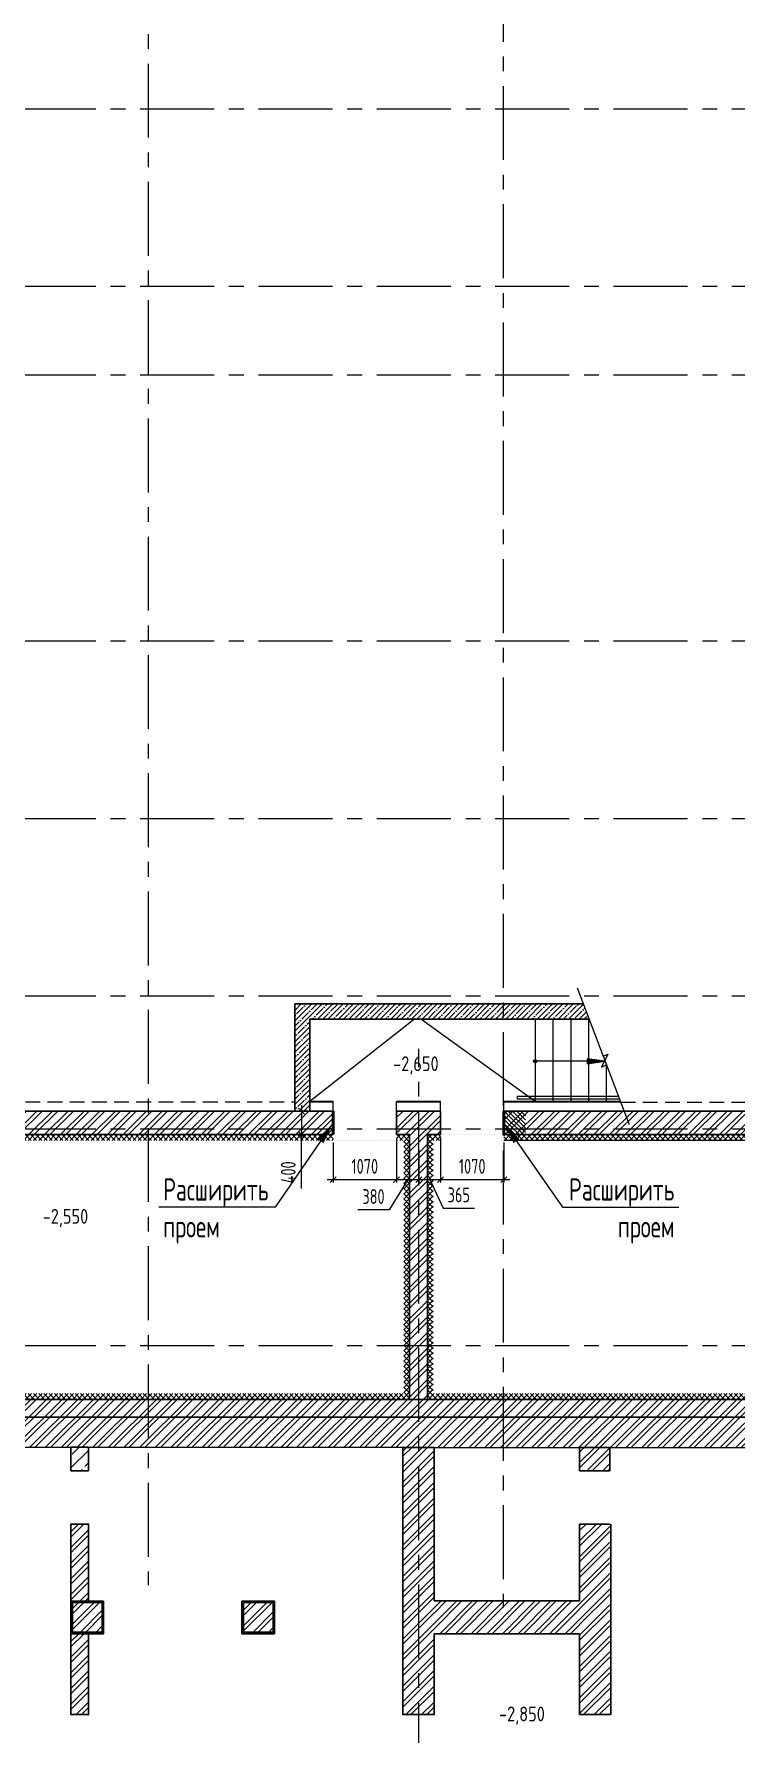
# Model space of a CAD drawing. Header units: millimetres. Extents: x -434100 to 9270898, y 0 to 249028.
# Drawn here: x -319100 to -307238, y 76116 to 104865 of the extents above; entities that cross this region are included whole.
import ezdxf
from ezdxf import colors
from ezdxf.entities.mleader import LeaderData, LeaderLine
from ezdxf.math import Vec2, Vec3

# ---------------------------------------------------------------- set-up
doc = ezdxf.new("R2010")
doc.units = ezdxf.units.MM
doc.header["$MEASUREMENT"] = 0
doc.linetypes.add('CENTER', pattern=[2, 1.25, -0.25, 0.25, -0.25])
doc.linetypes.add('TRATTEGGIATA', pattern=[0.75, 0.5, -0.25])
doc.layers.get('0').update_dxf_attribs({"color": 250, "lineweight": 9})
for name, color, linetype, lineweight in [('1 этаж тонкие линии!', 250, 'Continuous', 0), ('_АР ТЕКСТ', 250, 'Continuous', 25), ('АР_Лестницы', 250, 'Continuous', 15), ('АР_Лестницы ограждение', 94, 'Continuous', 25), ('АР_МосжилНии_Стены', 127, 'Continuous', 30), ('АР_Навесной фасад', 147, 'Continuous', 5), ('АР_Оси', 195, 'Continuous', 9), ('АР_Оси размеры', 164, 'Continuous', 9), ('АР_Отметки', 250, 'Continuous', 15), ('АР_Штриховка кирпич', 250, 'Continuous', 9), ('АР_Штриховка монолит', 250, 'Continuous', 9), ('Усиление проема', 200, 'Continuous', 50)]:
    doc.layers.add(name, color=color, linetype=linetype, lineweight=lineweight)
doc.styles.add('ISOCPEUR', font='isocpeur.TTF', dxfattribs={"width": 0.7})
doc.styles.add('ГОСТ 2.304', font='isocpeur.TTF', dxfattribs={"width": 0.7})
doc.dimstyles.new('СПДС', dxfattribs={"dimscale": 100, "dimtxt": 2.5, "dimasz": 2.5, "dimexe": 1.5, "dimexo": 0, "dimgap": 1, "dimtad": 1, "dimdec": 0, "dimrnd": 1, "dimtxsty": 'ГОСТ 2.304', "dimblk": 'OBLIQUE', "dimcen": 2.5, "dimdle": 1.5, "dimadec": 0, "dimazin": 2, "dimtfac": 0.75, "dimtdec": 0, "dimtmove": 1, "dimatfit": 3, "dimfxl": 1, "dimtolj": 1, "dimarcsym": 1})

# ---------------------------------------------------------------- blocks, each defined once
blk = doc.blocks.new('*U301')
h = blk.add_hatch(color=256)
h.dxf.hatch_style = 1
edge = h.paths.add_edge_path()
edge.add_arc((0, 0), 27.6, 359.64, 719.64)
h = blk.add_hatch(color=256)
h.dxf.hatch_style = 1
h.paths.add_polyline_path([(880, -44), (880, 44), (1180, 0)])
blk.add_line((1180, 0), (0, 0))
blk.add_lwpolyline([(880, 44), (880, -44), (1180, 0), (880, 44)])
blk.add_circle((0, 0), 27.6)
blk = doc.blocks.new('_DotSmall')
at = {"color": 0, "linetype": 'ByBlock', "const_width": 0.5}
blk.add_lwpolyline([(-0.0625, 0, 1), (0.0625, 0, 1)], format="xyb", close=True, dxfattribs=at)
blk = doc.blocks.new('_Oblique')
at = {"color": 0, "linetype": 'ByBlock', "lineweight": -2}
blk.add_line((-0.5, -0.5), (0.5, 0.5), dxfattribs=at)
blk = doc.blocks.new('*D1018')
at = {"layer": 'АР_Оси размеры', "color": 0, "lineweight": -2, "ltscale": 100, "transparency": 16777216}
for p, q in [((-314047, 86118), (-314047, 85441)), ((-312976, 86094), (-312976, 85441)), ((-314147, 85491), (-312876, 85491))]:
    blk.add_line(p, q, dxfattribs=at)
at = {"layer": 'АР_Оси размеры', "color": 0, "lineweight": -2, "ltscale": 100, "transparency": 16777216, "xscale": 100, "yscale": 100, "zscale": 100, "rotation": 180}
blk.add_blockref('_Oblique', (-314047, 85491), dxfattribs=at)
at = {"layer": 'АР_Оси размеры', "color": 0, "lineweight": -2, "ltscale": 100, "transparency": 16777216, "xscale": 100, "yscale": 100, "zscale": 100}
blk.add_blockref('_Oblique', (-312976, 85491), dxfattribs=at)
at = {"layer": 'АР_Оси размеры', "color": 0, "ltscale": 100, "transparency": 16777216, "insert": (-313511, 85716), "char_height": 250, "attachment_point": 5, "style": 'ГОСТ 2.304'}
blk.add_mtext('\\A1;1070', dxfattribs=at)
blk = doc.blocks.new('*D1019')
at = {"layer": 'АР_Оси размеры', "color": 0, "lineweight": -2, "ltscale": 100, "transparency": 16777216}
for p, q in [((-312232, 86118), (-312232, 85441)), ((-311161, 86118), (-311161, 85441)), ((-312332, 85491), (-311061, 85491))]:
    blk.add_line(p, q, dxfattribs=at)
at = {"layer": 'АР_Оси размеры', "color": 0, "lineweight": -2, "ltscale": 100, "transparency": 16777216, "xscale": 100, "yscale": 100, "zscale": 100, "rotation": 180}
blk.add_blockref('_Oblique', (-312232, 85491), dxfattribs=at)
at = {"layer": 'АР_Оси размеры', "color": 0, "lineweight": -2, "ltscale": 100, "transparency": 16777216, "xscale": 100, "yscale": 100, "zscale": 100}
blk.add_blockref('_Oblique', (-311161, 85491), dxfattribs=at)
at = {"layer": 'АР_Оси размеры', "color": 0, "ltscale": 100, "transparency": 16777216, "insert": (-311696, 85716), "char_height": 250, "attachment_point": 5, "style": 'ГОСТ 2.304'}
blk.add_mtext('\\A1;1070', dxfattribs=at)
blk = doc.blocks.new('*D1434')
at = {"layer": 'АР_Оси размеры', "color": 0, "lineweight": -2, "ltscale": 100, "transparency": 16777216}
for p, q in [((-312976, 86194), (-312976, 85441)), ((-312597, 85989), (-312597, 85441)), ((-312786, 85491), (-313098, 84980)), ((-313076, 85491), (-312497, 85491)), ((-313098, 84980), (-313630, 84980))]:
    blk.add_line(p, q, dxfattribs=at)
at = {"layer": 'АР_Оси размеры', "color": 0, "lineweight": -2, "ltscale": 100, "transparency": 16777216, "xscale": 100, "yscale": 100, "zscale": 100, "rotation": 180}
blk.add_blockref('_Oblique', (-312976, 85491), dxfattribs=at)
at = {"layer": 'АР_Оси размеры', "color": 0, "lineweight": -2, "ltscale": 100, "transparency": 16777216, "xscale": 100, "yscale": 100, "zscale": 100}
blk.add_blockref('_Oblique', (-312597, 85491), dxfattribs=at)
at = {"layer": 'АР_Оси размеры', "color": 0, "ltscale": 100, "transparency": 16777216, "insert": (-313364, 85205), "char_height": 250, "attachment_point": 5, "style": 'ГОСТ 2.304'}
blk.add_mtext('\\A1;380', dxfattribs=at)
blk = doc.blocks.new('*D1435')
at = {"layer": 'АР_Оси размеры', "color": 0, "lineweight": -2, "ltscale": 100, "transparency": 16777216}
for p, q in [((-312231, 86203), (-312231, 85441)), ((-312597, 85868), (-312597, 85441)), ((-312697, 85491), (-312131, 85491)), ((-312414, 85491), (-312188, 85008)), ((-312188, 85008), (-311655, 85008))]:
    blk.add_line(p, q, dxfattribs=at)
at = {"layer": 'АР_Оси размеры', "color": 0, "lineweight": -2, "ltscale": 100, "transparency": 16777216, "xscale": 100, "yscale": 100, "zscale": 100, "rotation": 180}
blk.add_blockref('_Oblique', (-312597, 85491), dxfattribs=at)
at = {"layer": 'АР_Оси размеры', "color": 0, "lineweight": -2, "ltscale": 100, "transparency": 16777216, "xscale": 100, "yscale": 100, "zscale": 100}
blk.add_blockref('_Oblique', (-312231, 85491), dxfattribs=at)
at = {"layer": 'АР_Оси размеры', "color": 0, "ltscale": 100, "transparency": 16777216, "insert": (-311922, 85233), "char_height": 250, "attachment_point": 5, "style": 'ГОСТ 2.304'}
blk.add_mtext('\\A1;365', dxfattribs=at)
blk = doc.blocks.new('*D2117')
at = {"layer": 'АР_Оси размеры', "color": 0, "lineweight": -2, "ltscale": 100, "transparency": 16777216}
for p, q in [((-314096, 86651), (-314630, 86651)), ((-314580, 86751), (-314580, 86153)), ((-314097, 86253), (-314630, 86253)), ((-314580, 85340), (-314580, 86253))]:
    blk.add_line(p, q, dxfattribs=at)
at = {"layer": 'АР_Оси размеры', "color": 0, "lineweight": -2, "ltscale": 100, "transparency": 16777216, "xscale": 100, "yscale": 100, "zscale": 100}
for p, rotation in [((-314580, 86651), 90), ((-314580, 86253), 270)]:
    blk.add_blockref('_Oblique', p, dxfattribs=dict(at, rotation=rotation))
at = {"layer": 'АР_Оси размеры', "color": 0, "ltscale": 100, "transparency": 16777216, "insert": (-314805, 85615), "char_height": 250, "attachment_point": 5, "rotation": 90, "style": 'ГОСТ 2.304'}
blk.add_mtext('\\A1;400', dxfattribs=at)

msp = doc.modelspace()

# ---------------------------------------------------------------- hatches: boundary and pattern name
at = {"layer": '1 этаж тонкие линии!', "ltscale": 100, "transparency": 33554559}
h = msp.add_hatch(dxfattribs=at)
h.set_pattern_fill('ANSI37', scale=500, style=0)
h.paths.add_polyline_path([(-312975.754, 86253.449), (-312975.747, 86155.327), (-314046.908, 86154.344), (-314046.732, 86252.664), (-319606.344, 86252.622), (-319606.555, 86153.742), (-320816.521, 86153.742), (-320816.526, 86252.711), (-329569.439, 86252.563), (-329569.439, 85936.108), (-329469.908, 85936.229), (-329474.543, 85936.263), (-329472.59, 84864.982), (-329569.454, 84865.047), (-329569.454, 83085.565), (-329065.818, 83085.5), (-329065.818, 81775.682), (-312753.3, 81775.682), (-312753.3, 86252.63)])
h.paths.add_polyline_path([(-314051.792, 86154.515), (-314052.677, 86154.332), (-329474.313, 86153.756), (-329470.35, 83185.5), (-328965.818, 83185.81), (-328965.818, 81875.993), (-312853.3, 81875.682), (-312853.327, 86154.686)], flags=16)
h = msp.add_hatch(dxfattribs=at)
h.set_pattern_fill('ANSI37', scale=500, style=0)
h.paths.add_polyline_path([(-301646.943, 86252.638), (-301647.007, 86252.726), (-302857.041, 86252.548), (-302857.016, 86151.42), (-311160.476, 86151.424), (-311160.335, 86252.635), (-312452.717, 86252.637), (-312452.717, 81775.682), (-296113.817, 81775.682), (-296113.817, 83086), (-295478.344, 83086), (-295478.264, 86252.636)])
h.paths.add_polyline_path([(-301647.007, 86152.637), (-301647.007, 86252.637), (-302857.041, 86252.894), (-312231.549, 86252.577), (-312231.549, 86152.577), (-312352.717, 86152.637), (-312352.717, 81875.682), (-296213.817, 81875.682), (-296213.817, 83186), (-295478.348, 83186), (-295578.348, 83186), (-295578.348, 86152.637)])
at = {"layer": 'АР_Штриховка кирпич', "ltscale": 100}
h = msp.add_hatch(dxfattribs=at)
h.set_pattern_fill('ANSI32', color=256, scale=500)
h.paths.add_polyline_path([(-319609.567, 86650.704), (-314053.137, 86653.631), (-314050.082, 86249.689), (-319606.344, 86258.559)])
h = msp.add_hatch(dxfattribs=at)
h.set_pattern_fill('ANSI32', color=256, scale=500)
h.paths.add_polyline_path([(-312596.827, 86650.682), (-312980.582, 86650.682), (-312975.765, 86570.682), (-312975.765, 86350.682), (-312596.827, 86350.682)])
h.paths.add_polyline_path([(-312231.448, 86650.682), (-312596.827, 86650.682), (-312596.827, 86350.682), (-312231.448, 86350.682)])
h.paths.add_polyline_path([(-312231.448, 86350.682), (-312596.827, 86350.682), (-312596.827, 82685.682), (-312452.717, 82685.682), (-312452.717, 86252.637), (-312231.448, 86252.637)])
h.paths.add_polyline_path([(-312596.827, 86350.682), (-312975.767, 86350.682), (-312975.767, 86252.637), (-312753.3, 86252.637), (-312753.3, 82685.682), (-312596.827, 82685.682)])
h.paths.add_polyline_path([(-312596.827, 82685.682), (-312753.3, 82685.682), (-312753.3, 81775.682), (-312596.827, 81775.682)])
h.paths.add_polyline_path([(-312452.717, 82685.682), (-312596.827, 82685.682), (-312596.827, 81775.682), (-312452.717, 81775.682)])
h = msp.add_hatch(dxfattribs=at)
h.set_pattern_fill('ANSI32', color=256, scale=500)
h.paths.add_polyline_path([(-302856.858, 86650.682), (-302856.858, 86167.637), (-302856.858, 86650.682), (-311160.421, 86650.682), (-311160.421, 86252.637), (-302856.858, 86252.637), (-302856.858, 86650.682)])
h = msp.add_hatch(dxfattribs=at)
h.set_pattern_fill('ANSI32', color=256, scale=500)
h.paths.add_polyline_path([(-329468.316, 82685.682), (-329972.026, 82685.682), (-329971.609, 84865.189), (-329569.454, 84865.112), (-329569.454, 83085.5), (-329065.818, 83085.5), (-329065.818, 81775.682), (-296113.817, 81775.661), (-296113.817, 83086), (-295478.348, 83086), (-295478.348, 86252.637), (-295076.831, 86252.633), (-295076.831, 82685.682), (-295715.317, 82685.682), (-295715.317, 81707.5), (-295705.291, 80957.162), (-329468.316, 80969.003)])
h = msp.add_hatch(dxfattribs=at)
h.set_pattern_fill('ANSI32', color=256, scale=500)
h.paths.add_polyline_path([(-312868.56, 76683.99), (-312858.174, 80963.107), (-312330.593, 80963.063), (-312340.98, 76443.946), (-312868.174, 76443.946), (-312868.174, 76683.946)])
h = msp.add_hatch(dxfattribs=at)
h.set_pattern_fill('ANSI32', color=256, scale=500)
h.paths.add_polyline_path([(-309883.292, 80962.062), (-309369.444, 80962.031), (-309368.874, 80567.013), (-309882.335, 80567)])
h = msp.add_hatch(dxfattribs=at)
h.set_pattern_fill('ANSI32', color=256, scale=500)
h.paths.add_polyline_path([(-318477.139, 79666.703), (-318178.779, 79666.676), (-318178.208, 78362.828), (-318476.183, 78362.81)])
h = msp.add_hatch(dxfattribs=at)
h.set_pattern_fill('ANSI32', color=256, scale=500)
h.paths.add_polyline_path([(-309882.722, 76683.99), (-309882.278, 79666.711), (-309369.902, 79666.668), (-309370.345, 76443.946), (-309882.335, 76443.946), (-309882.335, 76683.946)])
h = msp.add_hatch(dxfattribs=at)
h.set_pattern_fill('ANSI32', color=256, scale=500)
h.paths.add_polyline_path([(-318477.139, 78362.828), (-317926.468, 78362.793), (-317925.897, 77812.819), (-318476.183, 77812.81)])
h = msp.add_hatch(dxfattribs=at)
h.set_pattern_fill('ANSI32', color=256, scale=500)
h.paths.add_polyline_path([(-315587.522, 78362.828), (-315036.85, 78362.793), (-315036.28, 77812.819), (-315586.565, 77812.81)])
h = msp.add_hatch(dxfattribs=at)
h.set_pattern_fill('ANSI32', color=256, scale=500)
h.paths.add_polyline_path([(-312341.437, 78365.453), (-309884.025, 78365.418), (-309883.455, 77812.819), (-312340.481, 77812.81)])
h = msp.add_hatch(dxfattribs=at)
h.set_pattern_fill('ANSI32', color=256, scale=500)
h.paths.add_polyline_path([(-318477.187, 77812.828), (-318178.827, 77812.802), (-318178.257, 76443.964), (-318476.231, 76443.946)])
at = {"layer": 'АР_Штриховка монолит', "ltscale": 100}
h = msp.add_hatch(dxfattribs=at)
h.set_pattern_fill('ANSI35', color=256, scale=500)
h.set_pattern_definition([(45, (0, -5.06), (-88.38835, 88.38835), []), (45, (88.39, -5.06), (-88.38835, 88.38835), [156.25, -31.25, 0, -31.25])])
h.paths.add_polyline_path([(-311172.006, 88462.699), (-314692.917, 88462.699), (-314692.917, 86645.623), (-314441.667, 86645.623), (-314441.667, 88205.623), (-311172.006, 88205.623)])
h.paths.add_polyline_path([(-309724.898, 88205.623), (-309822.859, 88462.699), (-311172.006, 88462.699), (-311172.006, 88205.623)])
at = {"layer": 'АР_Штриховка монолит', "ltscale": 300}
h = msp.add_hatch(dxfattribs=at)
h.set_pattern_fill('ANSI35', color=256, scale=1200)
h.set_pattern_definition([(45, (24405.2, 4324), (-212.13203, 212.13203), []), (45, (24617.33, 4324), (-212.13203, 212.13203), [375, -75, 0, -75])])
h.paths.add_polyline_path([(-318477.187, 80968.106), (-318178.852, 80968.075), (-318178.281, 80567.013), (-318476.231, 80567)])
at = {"layer": 'Усиление проема', "lineweight": 15, "ltscale": 500}
h = msp.add_hatch(dxfattribs=at)
h.set_pattern_fill('ANSI31', color=256, scale=400, angle=90)
h.paths.add_polyline_path([(-311160.603, 86649.733), (-310795.957, 86649.733), (-310795.957, 86252.637), (-311160.603, 86252.637)])

# ---------------------------------------------------------------- linework, layer by layer
at = {"linetype": 'TRATTEGGIATA', "ltscale": 500}
for p, q in [((-319246.726, 86805.623), (-314691.86, 86805.623)), ((-309187.609, 86800.682), (-304816.887, 86801.34))]:
    msp.add_line(p, q, dxfattribs=at)
at = {"color": 157, "ltscale": 150, "true_color": 0x465c7c}
for points in [[(-312663, 88210.682), (-314441.667, 86810.784)], [(-312562.997, 88210.682), (-310631.731, 86820.747)]]:
    msp.add_lwpolyline(points, dxfattribs=at)
at = {"layer": '1 этаж тонкие линии!', "color": 7, "ltscale": 100, "transparency": 33554559, "elevation": -1.378}
msp.add_lwpolyline([(-302857.009, 86151.423), (-311160.569, 86151.423)], dxfattribs=at)
at = {"layer": 'АР_Лестницы', "color": 18, "ltscale": 100, "true_color": 0x000000}
for p, q in [((-309924.43, 88734.311), (-309044.386, 86424.824)), ((-310631.731, 88210.682), (-310631.731, 86810.682)), ((-310331.731, 88210.682), (-310331.731, 86814.042)), ((-310031.731, 88222.58), (-310031.731, 86810.682)), ((-309731.731, 88228.614), (-309731.731, 86814.042)), ((-309431.731, 87441.328), (-309431.731, 86814.042))]:
    msp.add_line(p, q, dxfattribs=at)
msp.add_lwpolyline([(-309484.408, 87579.568), (-309404.917, 87613.773), (-309513.447, 87395.74), (-309421.292, 87435.394)], dxfattribs=at)
at = {"layer": 'АР_Лестницы ограждение', "color": 18, "ltscale": 100, "true_color": 0x000000}
msp.add_lwpolyline([(-309210.871, 86851.729), (-310932.525, 86851.729), (-310932.525, 86903.179), (-309230.477, 86903.179)], dxfattribs=at)
at = {"layer": 'АР_МосжилНии_Стены', "ltscale": 100}
for p, q in [((-314692.917, 88462.699), (-309822.859, 88462.699)), ((-314692.917, 86650.682), (-314692.917, 88462.699)), ((-314441.667, 86650.682), (-314441.667, 88205.623)), ((-314441.667, 88205.623), (-309731.731, 88205.623)), ((-314046.792, 86650.682), (-319606.526, 86650.682)), ((-314046.609, 86650.682), (-319606.344, 86650.682)), ((-314046.609, 86650.682), (-314046.609, 86252.637)), ((-312231.448, 86252.637), (-312231.448, 86650.682)), ((-312753.3, 81775.682), (-312753.3, 86252.637)), ((-312452.717, 86252.637), (-312452.717, 81775.682)), ((-329468.316, 81475.682), (-295715.317, 81475.682))]:
    msp.add_line(p, q, dxfattribs=at)
for points in [[(-312231.448, 86650.682), (-312975.764, 86650.682), (-312975.767, 86252.643)], [(-302792.041, 86531.769), (-302792.041, 86650.682), (-311160.603, 86650.682)], [(-307263.247, 86650.682), (-311160.421, 86650.682), (-311160.421, 86252.637)], [(-302791.858, 86531.769), (-302791.858, 86650.682), (-311160.421, 86650.682)], [(-314046.609, 86252.637), (-319606.344, 86252.637)], [(-312753.3, 86252.637), (-312975.767, 86252.643)], [(-312231.448, 86252.637), (-312452.717, 86252.637)], [(-302856.858, 86531.769), (-302856.858, 86252.637), (-311160.421, 86252.637)], [(-296113.817, 81775.682), (-329065.818, 81775.682)], [(-295079.398, 80956.943), (-330109.369, 80969.228)], [(-312340.481, 77809.5), (-312340.481, 76443.946), (-312868.174, 76443.946), (-312868.176, 80962.995), (-312340.481, 80963.182), (-312340.479, 78365.624)], [(-309369.157, 80567), (-309369.16, 80962.044), (-309882.338, 80962.044), (-309882.335, 80567)], [(-309882.335, 80567), (-309369.157, 80567)], [(-309882.335, 79666.689), (-309882.335, 78365.437)], [(-309882.335, 77809.5), (-309882.335, 76443.946), (-309353.194, 76443.946), (-309353.194, 79666.689)], [(-309369.157, 79666.689), (-309882.335, 79666.689)], [(-312340.479, 78365.435), (-309882.335, 78365.437)], [(-309882.335, 77812.81), (-312340.481, 77812.81)]]:
    msp.add_lwpolyline(points, dxfattribs=at)
for points in [[(-318178.566, 80567), (-318476.231, 80567), (-318476.232, 80965.096), (-318178.567, 80965.096)], [(-318178.518, 78362.81), (-318476.183, 78362.81), (-318476.231, 79666.689), (-318178.566, 79666.689)], [(-317926.183, 78362.81), (-318476.183, 78362.81), (-318476.183, 77812.81), (-317926.183, 77812.81)], [(-317951.183, 78337.81), (-318451.183, 78337.81), (-318451.183, 77837.81), (-317951.183, 77837.81)], [(-315586.565, 78362.81), (-315036.565, 78362.81), (-315036.565, 77812.81), (-315586.565, 77812.81)], [(-315561.565, 78337.81), (-315061.565, 78337.81), (-315061.565, 77837.81), (-315561.565, 77837.81)], [(-318178.518, 77812.81), (-318476.183, 77812.81), (-318476.231, 76443.946), (-318178.566, 76443.946)]]:
    msp.add_lwpolyline(points, close=True, dxfattribs=at)
at = {"layer": 'АР_Навесной фасад', "ltscale": 100}
for p, q in [((-314046.792, 86810.682), (-314441.667, 86810.682)), ((-314046.796, 86800.682), (-314441.667, 86800.682)), ((-314046.792, 86650.682), (-314046.792, 86810.682)), ((-312232.658, 86810.682), (-312975.764, 86810.682)), ((-312975.764, 86650.682), (-312975.764, 86810.682)), ((-312232.658, 86800.682), (-312975.764, 86800.682)), ((-312231.448, 86650.682), (-312231.448, 86810.682)), ((-309191.42, 86810.682), (-311160.603, 86810.682)), ((-311160.603, 86650.682), (-311160.603, 86810.682)), ((-309187.609, 86800.682), (-311160.603, 86800.682))]:
    msp.add_line(p, q, dxfattribs=at)
at = {"layer": 'АР_Оси', "linetype": 'CENTER', "ltscale": 1000}
for p, q in [((-317172.071, 134363.151), (-317172.071, 78630.803)), ((-311172.071, 133984.949), (-311172.071, 78252.6)), ((-359305.765, 103600.682), (-276127.363, 103600.682)), ((-359305.765, 100600.682), (-276127.363, 100600.682)), ((-359305.765, 99100.682), (-276127.363, 99100.682)), ((-359305.765, 94600.682), (-276127.363, 94600.682)), ((-359305.765, 91600.682), (-276127.363, 91600.682)), ((-359305.765, 88600.682), (-276127.363, 88600.682)), ((-312597.01, 53394.411), (-312597.01, 87701.889)), ((-359305.765, 86350.682), (-276127.363, 86350.682)), ((-359305.765, 82685.682), (-275708.6, 82685.682))]:
    msp.add_line(p, q, dxfattribs=at)
at = {"layer": 'Усиление проема', "ltscale": 500}
for p, q in [((-314046.837, 86252.637, -0.016), (-314046.837, 86650.682)), ((-311160.421, 86252.637, -0.016), (-311160.421, 86650.682))]:
    msp.add_line(p, q, dxfattribs=at)

# ---------------------------------------------------------------- block references
at = {"layer": 'АР_Лестницы', "ltscale": 75}
msp.add_blockref('*U301', (-310631.731, 87491.813), dxfattribs=at)

# ---------------------------------------------------------------- dimensions: what is measured, and where the dimension line sits
at = {"layer": 'АР_Оси размеры', "color": 1, "ltscale": 100}
dim = msp.add_linear_dim(base=(-314580.456, 86252.637), p1=(-314045.764, 86650.682), p2=(-314046.837, 86252.637), angle=90, dimstyle='СПДС', override={"dimasz": 1, "dimexe": 0.5, "dimexo": 0.5, "dimrnd": 5, "dimdle": 1}, dxfattribs=at)
dim.commit()
dim.dimension.update_dxf_attribs({"geometry": '*D2117', "text_midpoint": (-314802.237, 85615.495), "dimtype": 160})
for base, p1, p2, picture, middle in [((-312231.448, 85490.788), (-312597.01, 85918.24), (-312231.448, 86252.637), '*D1435', (-312087.884, 85008.06)), ((-312597.01, 85490.859), (-312975.764, 86243.818), (-312597.01, 86038.688), '*D1434', (-313197.534, 84980.249))]:
    dim = msp.add_linear_dim(base=base, p1=p1, p2=p2, dimstyle='СПДС', override={"dimasz": 1, "dimexe": 0.5, "dimexo": 0.5, "dimrnd": 5, "dimdle": 1}, dxfattribs=at)
    dim.commit()
    dim.dimension.update_dxf_attribs({"geometry": picture, "text_midpoint": middle, "dimtype": 160})
for base, p1, p2, picture, middle in [((-312975.73, 85490.859), (-314046.792, 86167.637), (-312975.73, 86144.157, -1.38), '*D1018', (-313511.261, 85715.859)), ((-311160.569, 85490.788, 0.314), (-312231.597, 86167.566, 0.314), (-311160.569, 86167.566, 0.314), '*D1019', (-311696.083, 85715.788, 0.314))]:
    dim = msp.add_linear_dim(base=base, p1=p1, p2=p2, dimstyle='СПДС', override={"dimasz": 1, "dimexe": 0.5, "dimexo": 0.5, "dimrnd": 5, "dimdle": 1}, dxfattribs=at)
    dim.commit()
    dim.dimension.update_dxf_attribs({"geometry": picture, "text_midpoint": middle})

# ---------------------------------------------------------------- leaders
at = {"layer": '_АР ТЕКСТ'}
ml = msp.add_multileader_mtext('Standard', dxfattribs=at)
ml.set_content('{\\W0.8;-2,550}', color=256, style='ISOCPEUR')
ml.set_leader_properties(color=256, linetype='Continuous', lineweight=-1)
ml.set_arrow_properties(name='DOTSMALL')
ml.build(insert=Vec2(0, 0))
ml.multileader.update_dxf_attribs({"has_text_frame": 1, "text_left_attachment_type": 4, "text_right_attachment_type": 4, "dogleg_length": 100, "arrow_head_size": 180})
ctx = ml.context
ctx.base_point, ctx.char_height, ctx.arrow_head_size, ctx.landing_gap_size, ctx.plane_origin = Vec3(-314736.015, 120073.276, -1.962), 250, 180, 50, Vec3(-314255.682, 117829.258, -1.962)
ctx.left_attachment, ctx.right_attachment = 4, 4
notes = []
notes.append((ctx, [(0, (0, 0, 0), (0, 0), (1, 0), 1, [])]))
ctx.mtext.insert, ctx.mtext.width, ctx.mtext.defined_height, ctx.mtext.line_spacing_style, ctx.mtext.flow_direction = Vec3(-314686.015, 120406.61, -1.962), 801.08641, 330.71, 2, 5
at = {"layer": 'АР_Отметки'}
ml = msp.add_multileader_mtext('Standard', dxfattribs=at)
ml.set_content('{\\W0.8;-2,250}', color=256, style='ISOCPEUR')
ml.set_leader_properties(color=256, linetype='Continuous', lineweight=-1)
ml.set_arrow_properties(name='DOTSMALL')
ml.build(insert=Vec2(0, 0))
ml.multileader.update_dxf_attribs({"has_text_frame": 1, "text_left_attachment_type": 4, "text_right_attachment_type": 4, "dogleg_length": 100, "arrow_head_size": 180})
ctx = ml.context
ctx.base_point, ctx.char_height, ctx.arrow_head_size, ctx.landing_gap_size, ctx.plane_origin = Vec3(-336127.5, 116985.857, 0), 250, 180, 50, Vec3(-337173.964, 115928.763, 0)
ctx.left_attachment, ctx.right_attachment = 4, 4
notes.append((ctx, [(0, (0, 0, 0), (0, 0), (1, 0), 1, [])]))
ctx.mtext.insert, ctx.mtext.width, ctx.mtext.defined_height, ctx.mtext.line_spacing_style, ctx.mtext.flow_direction = Vec3(-336077.5, 117319.19, 0), 769.98896, 343.888, 2, 5
ml = msp.add_multileader_mtext('Standard', dxfattribs=at)
ml.set_content('{\\W0.8;-2,250}', color=256, style='ISOCPEUR')
ml.set_leader_properties(color=256, linetype='Continuous', lineweight=-1)
ml.set_arrow_properties(name='DOTSMALL')
ml.build(insert=Vec2(0, 0))
ml.multileader.update_dxf_attribs({"has_text_frame": 1, "text_left_attachment_type": 4, "text_right_attachment_type": 4, "dogleg_length": 100, "arrow_head_size": 180})
ctx = ml.context
ctx.base_point, ctx.char_height, ctx.arrow_head_size, ctx.landing_gap_size, ctx.plane_origin = Vec3(-331840.154, 103386.879), 250, 180, 50, Vec3(-332043.586, 102108.76)
ctx.left_attachment, ctx.right_attachment = 4, 4
notes.append((ctx, [(0, (0, 0, 0), (0, 0), (1, 0), 1, [])]))
ctx.mtext.insert, ctx.mtext.width, ctx.mtext.defined_height, ctx.mtext.line_spacing_style, ctx.mtext.flow_direction = Vec3(-331790.154, 103720.213), 769.98896, 343.888, 2, 5
ml = msp.add_multileader_mtext('Standard', dxfattribs=at)
ml.set_content('{\\W0.8;-2,500}', color=256, style='ISOCPEUR')
ml.set_leader_properties(color=256, linetype='Continuous', lineweight=-1)
ml.set_arrow_properties(name='DOTSMALL')
ml.build(insert=Vec2(0, 0))
ml.multileader.update_dxf_attribs({"has_text_frame": 1, "text_left_attachment_type": 4, "text_right_attachment_type": 4, "dogleg_length": 100, "arrow_head_size": 180})
ctx = ml.context
ctx.base_point, ctx.char_height, ctx.arrow_head_size, ctx.landing_gap_size, ctx.plane_origin = Vec3(-348917.097, 102167.799), 250, 180, 50, Vec3(-348638.575, 101601.282)
ctx.left_attachment, ctx.right_attachment = 4, 4
notes.append((ctx, [(0, (0, 0, 0), (0, 0), (1, 0), 1, [])]))
ctx.mtext.insert, ctx.mtext.width, ctx.mtext.line_spacing_style, ctx.mtext.flow_direction = Vec3(-348867.097, 102501.132), 749.68982, 2, 5
ml = msp.add_multileader_mtext('Standard', dxfattribs=at)
ml.set_content('{\\W0.8;-2,400}', color=256, style='ISOCPEUR')
ml.set_leader_properties(color=256, linetype='Continuous', lineweight=-1)
ml.set_arrow_properties(name='DOTSMALL')
ml.build(insert=Vec2(0, 0))
ml.multileader.update_dxf_attribs({"has_text_frame": 1, "text_left_attachment_type": 4, "text_right_attachment_type": 4, "dogleg_length": 100, "arrow_head_size": 180})
ctx = ml.context
ctx.base_point, ctx.char_height, ctx.arrow_head_size, ctx.landing_gap_size, ctx.plane_origin = Vec3(-345559.569, 101933.6), 250, 180, 50, Vec3(-345640.963, 100655.48)
ctx.left_attachment, ctx.right_attachment = 4, 4
notes.append((ctx, [(0, (0, 0, 0), (0, 0), (1, 0), 1, [])]))
ctx.mtext.insert, ctx.mtext.width, ctx.mtext.defined_height, ctx.mtext.line_spacing_style, ctx.mtext.flow_direction = Vec3(-345509.569, 102266.933), 769.98896, 343.888, 2, 5
ml = msp.add_multileader_mtext('Standard', dxfattribs=at)
ml.set_content('{\\W0.8;-2,550}', color=256, style='ISOCPEUR')
ml.set_leader_properties(color=256, linetype='Continuous', lineweight=-1)
ml.set_arrow_properties(name='DOTSMALL')
ml.build(insert=Vec2(0, 0))
ml.multileader.update_dxf_attribs({"has_text_frame": 1, "text_left_attachment_type": 4, "text_right_attachment_type": 4, "dogleg_length": 100, "arrow_head_size": 180})
ctx = ml.context
ctx.base_point, ctx.char_height, ctx.arrow_head_size, ctx.landing_gap_size, ctx.plane_origin = Vec3(-342033.254, 92368.052), 250, 180, 50, Vec3(-342114.648, 91100.488)
ctx.left_attachment, ctx.right_attachment = 4, 4
notes.append((ctx, [(0, (0, 0, 0), (0, 0), (1, 0), 1, [])]))
ctx.mtext.insert, ctx.mtext.width, ctx.mtext.line_spacing_style, ctx.mtext.flow_direction = Vec3(-341983.254, 92701.385), 852.69703, 2, 5
ml = msp.add_multileader_mtext('Standard', dxfattribs=at)
ml.set_content('{\\W0.8;-2,250}', color=256, style='ISOCPEUR')
ml.set_leader_properties(color=256, linetype='Continuous', lineweight=-1)
ml.set_arrow_properties(name='DOTSMALL')
ml.build(insert=Vec2(0, 0))
ml.multileader.update_dxf_attribs({"has_text_frame": 1, "text_left_attachment_type": 4, "text_right_attachment_type": 4, "dogleg_length": 100, "arrow_head_size": 180})
ctx = ml.context
ctx.base_point, ctx.char_height, ctx.arrow_head_size, ctx.landing_gap_size, ctx.plane_origin = Vec3(-334177.775, 87942.722), 250, 180, 50, Vec3(-333125.082, 86287.549)
ctx.left_attachment, ctx.right_attachment = 4, 4
notes.append((ctx, [(0, (0, 0, 0), (0, 0), (1, 0), 1, [])]))
ctx.mtext.insert, ctx.mtext.width, ctx.mtext.line_spacing_style, ctx.mtext.flow_direction = Vec3(-334127.775, 88276.056), 852.69703, 2, 5
ml = msp.add_multileader_mtext('Standard', dxfattribs=at)
ml.set_content('{\\W0.8;-2,650}', color=256, style='ISOCPEUR')
ml.set_leader_properties(color=256, linetype='Continuous', lineweight=-1)
ml.set_arrow_properties(name='DOTSMALL')
ml.build(insert=Vec2(0, 0))
ml.multileader.update_dxf_attribs({"has_text_frame": 1, "text_left_attachment_type": 4, "text_right_attachment_type": 4, "dogleg_length": 100, "arrow_head_size": 180})
ctx = ml.context
ctx.base_point, ctx.char_height, ctx.arrow_head_size, ctx.landing_gap_size, ctx.plane_origin = Vec3(-313080.841, 87242.68), 250, 180, 50, Vec3(-312264.419, 85825.212)
ctx.left_attachment, ctx.right_attachment = 4, 4
notes.append((ctx, [(0, (0, 0, 0), (0, 0), (1, 0), 1, [])]))
ctx.mtext.insert, ctx.mtext.width, ctx.mtext.line_spacing_style, ctx.mtext.flow_direction = Vec3(-313030.841, 87576.013), 852.69703, 2, 5
ml = msp.add_multileader_mtext('Standard', dxfattribs=at)
ml.set_content('{\\W0.8;-2,550}', color=256, style='ISOCPEUR')
ml.set_leader_properties(color=256, linetype='Continuous', lineweight=-1)
ml.set_arrow_properties(name='DOTSMALL')
ml.build(insert=Vec2(0, 0))
ml.multileader.update_dxf_attribs({"has_text_frame": 1, "text_left_attachment_type": 4, "text_right_attachment_type": 4, "dogleg_length": 100, "arrow_head_size": 180})
ctx = ml.context
ctx.base_point, ctx.char_height, ctx.arrow_head_size, ctx.landing_gap_size, ctx.plane_origin = Vec3(-319003.637, 84661.76), 250, 180, 50, Vec3(-315900.763, 83394.195)
ctx.left_attachment, ctx.right_attachment = 4, 4
notes.append((ctx, [(0, (0, 0, 0), (0, 0), (1, 0), 1, [])]))
ctx.mtext.insert, ctx.mtext.width, ctx.mtext.line_spacing_style, ctx.mtext.flow_direction = Vec3(-318953.637, 84995.093), 852.69703, 2, 5
ml = msp.add_multileader_mtext('Standard', dxfattribs=at)
ml.set_content('{\\W0.8;-2,850}', color=256, style='ISOCPEUR')
ml.set_leader_properties(color=256, linetype='Continuous', lineweight=-1)
ml.set_arrow_properties(name='DOTSMALL')
ml.build(insert=Vec2(0, 0))
ml.multileader.update_dxf_attribs({"has_text_frame": 1, "text_left_attachment_type": 4, "text_right_attachment_type": 4, "dogleg_length": 100, "arrow_head_size": 180})
ctx = ml.context
ctx.base_point, ctx.char_height, ctx.arrow_head_size, ctx.landing_gap_size, ctx.plane_origin = Vec3(-311292.285, 76246.186, 0), 250, 180, 50, Vec3(-311373.679, 74838.063, 0)
ctx.left_attachment, ctx.right_attachment = 4, 4
notes.append((ctx, [(0, (0, 0, 0), (0, 0), (1, 0), 1, [])]))
ctx.mtext.insert, ctx.mtext.width, ctx.mtext.defined_height, ctx.mtext.line_spacing_style, ctx.mtext.flow_direction = Vec3(-311242.285, 76579.52, 0), 769.98896, 343.888, 2, 5
at = {"layer": 'Усиление проема', "lineweight": 15, "ltscale": 500}
ml = msp.add_multileader_mtext('Standard', dxfattribs=at)
ml.set_content('Расширить проем', color=256, style='ISOCPEUR')
ml.set_leader_properties()
ml.build(insert=Vec2(0, 0))
ml.multileader.update_dxf_attribs({"text_left_attachment_type": 6, "text_right_attachment_type": 6, "dogleg_length": 100, "arrow_head_size": 375})
ctx = ml.context
ctx.base_point, ctx.char_height, ctx.arrow_head_size, ctx.landing_gap_size, ctx.plane_origin = Vec3(-316954.805, 85025.156), 375, 375, 37.5, Vec3(-352967.639, 79523.057)
ctx.left_attachment, ctx.right_attachment = 6, 6
notes.append((ctx, [(0, (1, 1, 0), (-315026.65, 85025.156), (-1, 0), 120.655, [(1, [(-314046.837, 86451.66)], 0, [])])]))
ctx.mtext.insert, ctx.mtext.width, ctx.mtext.flow_direction = Vec3(-316917.305, 85512.656), 1785.72032, 5
ml = msp.add_multileader_mtext('Standard', dxfattribs=at)
ml.set_content('Расширить проем', color=256, style='ISOCPEUR')
ml.set_leader_properties()
ml.build(insert=Vec2(0, 0))
ml.multileader.update_dxf_attribs({"text_left_attachment_type": 6, "text_right_attachment_type": 6, "dogleg_length": 100, "arrow_head_size": 375})
ctx = ml.context
ctx.base_point, ctx.char_height, ctx.arrow_head_size, ctx.landing_gap_size, ctx.plane_origin = Vec3(-310046.714, 85025.156), 375, 375, 37.5, Vec3(-272226.38, 79523.057)
ctx.left_attachment, ctx.right_attachment, ctx.text_align_type = 6, 6, 2
notes.append((ctx, [(0, (1, 1, 0), (-310167.369, 85025.156), (1, 0), 120.655, [(1, [(-311160.421, 86451.66)], 0, [])])]))
ctx.mtext.insert, ctx.mtext.width, ctx.mtext.alignment, ctx.mtext.flow_direction = Vec3(-308276.714, 85512.656), 1785.72032, 3, 5
for ctx, leaders in notes:
    for number, flags, end, landing, length, lines in leaders:
        leader = LeaderData()
        leader.index, (leader.has_last_leader_line, leader.has_dogleg_vector, leader.attachment_direction) = number, flags
        leader.last_leader_point, leader.dogleg_vector, leader.dogleg_length = Vec3(end), Vec3(landing), length
        for number, points, colour, breaks in lines:
            line = LeaderLine()
            line.index, line.vertices, line.color, line.breaks = number, Vec3.list(points), colors.encode_raw_color(colour), breaks
            leader.lines.append(line)
        ctx.leaders.append(leader)

doc.saveas('drawing.dxf')
